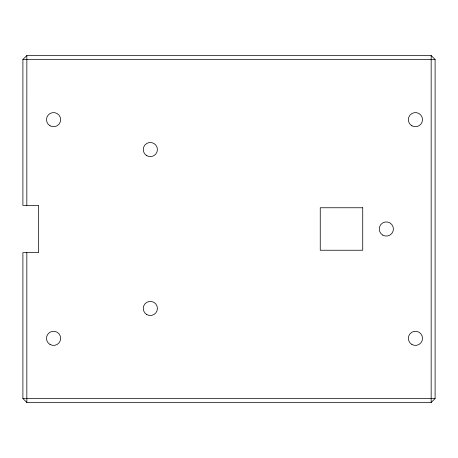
<?xml version="1.0" encoding="UTF-8"?>
<svg xmlns="http://www.w3.org/2000/svg" width="458" height="458" viewBox="0 0 458 458"><rect width="100%" height="100%" fill="white"/><g stroke="black" fill="none" stroke-linecap="round" stroke-linejoin="round"><path stroke-width="0.69" d="M26.85 55.544L22.9 59.477L22.9 205.402L38.632 205.402L38.632 252.598L22.9 252.598L22.9 398.523L26.833 402.456L431.167 402.456L435.1 398.523L435.1 59.477L431.167 55.544L26.85 55.544L26.833 205.402M22.9 59.477L435.1 59.477M22.9 398.523L435.1 398.523M431.167 55.544L431.167 402.456M26.833 252.598L26.833 402.456M362.73 207.76L320.251 207.76L320.251 250.24L362.73 250.24L362.73 207.76M50.037 125.79A7.082 7.082 0 0 0 60.656 119.658A7.082 7.082 0 0 0 50.037 113.527A7.082 7.082 0 0 0 50.037 125.79M146.795 155.68A7.082 7.082 0 0 0 157.415 149.548A7.082 7.082 0 0 0 146.795 143.417A7.082 7.082 0 0 0 146.795 155.68M146.795 314.583A7.082 7.082 0 0 0 157.415 308.452A7.082 7.082 0 0 0 146.795 302.32A7.082 7.082 0 0 0 146.795 314.583M50.037 344.473A7.082 7.082 0 0 0 60.656 338.342A7.082 7.082 0 0 0 50.037 332.21A7.082 7.082 0 0 0 50.037 344.473M411.897 125.79A7.082 7.082 0 0 0 422.516 119.658A7.082 7.082 0 0 0 411.897 113.527A7.082 7.082 0 0 0 411.897 125.79M382.791 235.131A7.082 7.082 0 0 0 393.411 229A7.082 7.082 0 0 0 382.791 222.869A7.082 7.082 0 0 0 382.791 235.131M411.897 344.473A7.082 7.082 0 0 0 422.516 338.342A7.082 7.082 0 0 0 411.897 332.21A7.082 7.082 0 0 0 411.897 344.473"/></g></svg>
